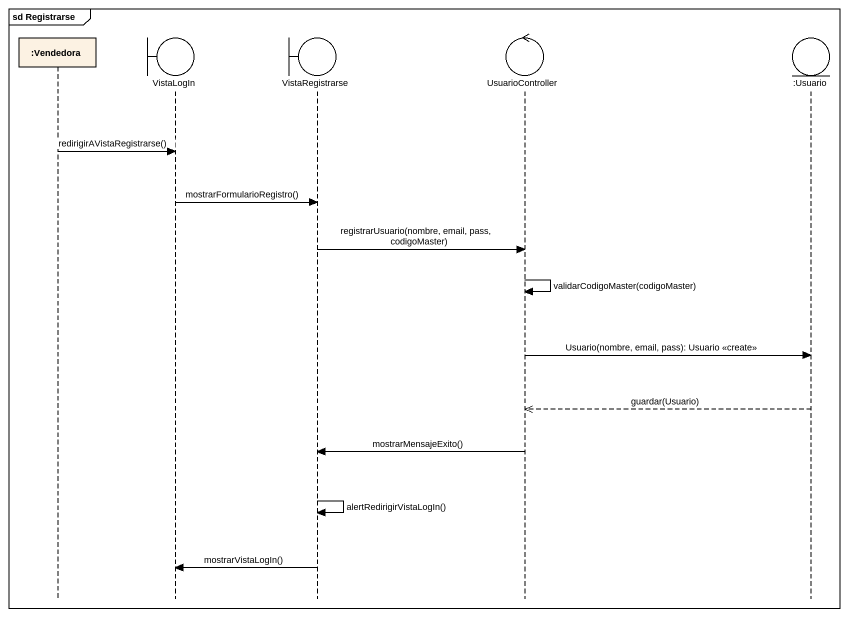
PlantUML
@startuml
mainframe sd Registrarse
hide footbox
participant ":Vendedora" as Vendedora
boundary VistaLogIn
boundary VistaRegistrarse
control UsuarioController
entity ":Usuario" as Usuario

Vendedora -> VistaLogIn : redirigirAVistaRegistrarse()
VistaLogIn -> VistaRegistrarse : mostrarFormularioRegistro()
VistaRegistrarse -> UsuarioController : registrarUsuario(nombre, email, pass, codigoMaster)
UsuarioController -> UsuarioController : validarCodigoMaster(codigoMaster)
UsuarioController -> Usuario : Usuario(nombre, email, pass): Usuario <<create>>
Usuario -->> UsuarioController : guardar(Usuario)
UsuarioController -> VistaRegistrarse : mostrarMensajeExito()
VistaRegistrarse -> VistaRegistrarse : alertRedirigirVistaLogIn()
VistaRegistrarse -> VistaLogIn : mostrarVistaLogIn()
@enduml
